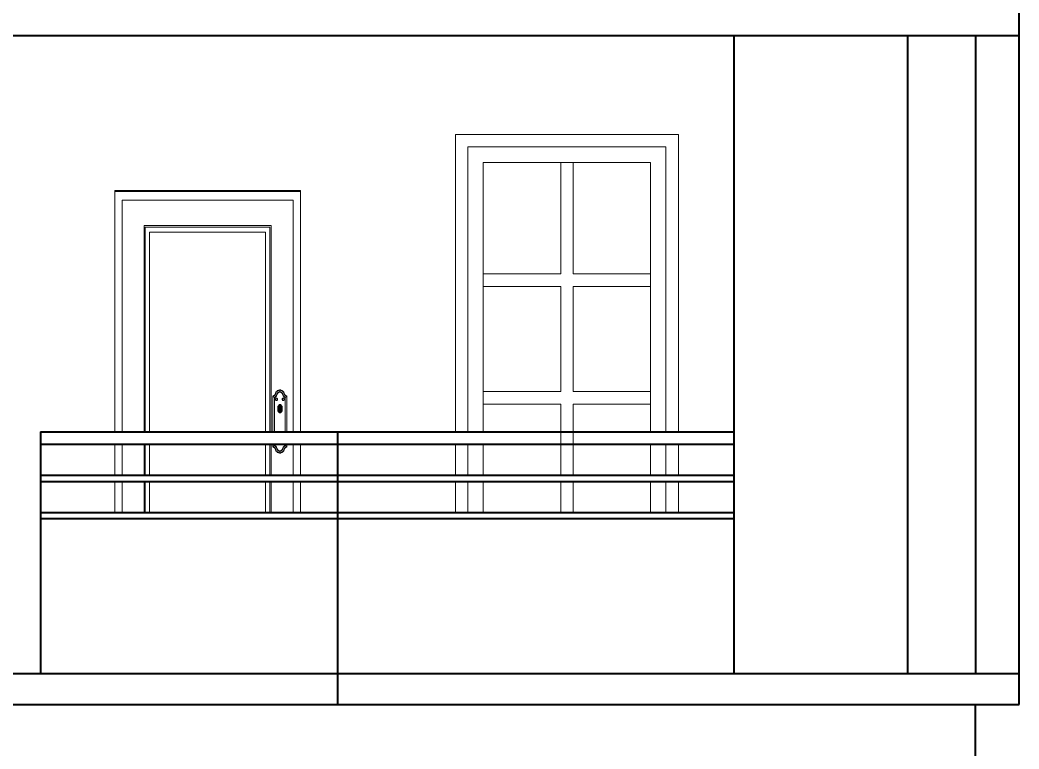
# Model space of a CAD drawing. Header units: inches. Extents: x 141029 to 166402, y -23568 to -18036.
# Drawn here: x 166135.3 to 166296.6, y -22420.2 to -22302.5 of the extents above; entities that cross this region are included whole.
import ezdxf

# ---------------------------------------------------------------- set-up
doc = ezdxf.new("R2010")
doc.units = ezdxf.units.IN
doc.header["$LTSCALE"] = 0.5
doc.header["$MEASUREMENT"] = 0
doc.layers.add('wall', color=1, linetype='Continuous', lineweight=40)
doc.layers.add('window', color=4, linetype='Continuous', lineweight=13)

msp = doc.modelspace()

# ---------------------------------------------------------------- linework, layer by layer
at = {"layer": 'wall'}
for p, q in [((166296.6, -22304.97), (166296.6, -22299.97)), ((165989.6, -22304.97), (166296.6, -22304.97)), ((166250.6, -22407.97), (166250.6, -22304.97)), ((166278.6, -22304.97), (166278.6, -22407.97)), ((166289.6, -22304.97), (166289.6, -22407.97)), ((166296.6, -22407.97), (166296.6, -22304.97)), ((166138.6, -22368.97), (166250.6, -22368.97)), ((166138.6, -22368.97), (166138.6, -22407.97)), ((166186.6, -22412.97), (166186.6, -22368.97)), ((166138.6, -22370.97), (166250.6, -22370.97)), ((166138.6, -22375.97), (166250.6, -22375.97)), ((166138.6, -22376.97), (166250.6, -22376.97)), ((166138.6, -22381.97), (166250.6, -22381.97)), ((166138.6, -22382.97), (166250.6, -22382.97)), ((165992.6, -22407.97), (166296.6, -22407.97)), ((166296.6, -22412.97), (166296.6, -22407.97)), ((165992.6, -22412.97), (166296.6, -22412.97)), ((166289.6, -22521.97), (166289.6, -22412.97))]:
    msp.add_line(p, q, dxfattribs=at)
at = {"layer": 'window'}
for p, q in [((166205.6, -22320.97), (166241.6, -22320.97)), ((166205.6, -22368.97), (166205.6, -22320.97)), ((166241.6, -22320.97), (166241.6, -22368.97)), ((166207.6, -22322.97), (166239.6, -22322.97)), ((166207.6, -22368.97), (166207.6, -22322.97)), ((166239.6, -22322.97), (166239.6, -22368.97)), ((166210.1, -22325.47), (166237.1, -22325.47)), ((166210.1, -22368.97), (166210.1, -22325.47)), ((166222.6, -22325.47), (166222.6, -22343.47)), ((166224.6, -22325.47), (166224.6, -22343.47)), ((166237.1, -22325.47), (166237.1, -22368.97)), ((166150.6, -22330.15), (166150.6, -22329.97)), ((166150.6, -22329.97), (166180.6, -22329.97)), ((166180.6, -22330.15), (166150.6, -22330.15)), ((166150.6, -22368.97), (166150.6, -22330.15)), ((166180.6, -22329.97), (166180.6, -22330.15)), ((166180.6, -22368.97), (166180.6, -22330.15)), ((166151.81, -22331.55), (166179.4, -22331.55)), ((166151.81, -22331.55), (166151.81, -22368.97)), ((166179.4, -22368.97), (166179.4, -22331.55)), ((166155.33, -22335.65), (166155.33, -22368.97)), ((166155.33, -22335.65), (166175.87, -22335.65)), ((166155.54, -22335.9), (166175.66, -22335.9)), ((166155.54, -22368.97), (166155.54, -22335.9)), ((166175.66, -22335.9), (166175.66, -22368.97)), ((166175.87, -22368.97), (166175.87, -22335.65)), ((166156.23, -22336.7), (166174.97, -22336.7)), ((166156.23, -22336.7), (166156.23, -22368.97)), ((166174.97, -22368.97), (166174.97, -22336.7)), ((166210.1, -22343.47), (166222.6, -22343.47)), ((166224.6, -22343.47), (166237.1, -22343.47)), ((166210.1, -22345.47), (166222.6, -22345.47)), ((166222.6, -22345.47), (166222.6, -22362.47)), ((166224.6, -22345.47), (166224.6, -22362.47)), ((166224.6, -22345.47), (166237.1, -22345.47)), ((166176.12, -22363.18), (166176.31, -22363.09)), ((166176.12, -22363.18), (166176.38, -22363.39)), ((166176.12, -22368.97), (166176.12, -22363.18)), ((166176.15, -22363.21), (166176.33, -22363.13)), ((166176.15, -22368.97), (166176.15, -22363.21)), ((166176.31, -22363.09), (166176.35, -22363.07)), ((166176.33, -22363.13), (166176.36, -22363.11)), ((166176.35, -22363.07), (166176.38, -22363.05)), ((166176.36, -22363.11), (166176.4, -22363.08)), ((166176.38, -22363.05), (166176.41, -22363.02)), ((166176.38, -22363.39), (166176.42, -22363.37)), ((166176.38, -22368.97), (166176.38, -22363.39)), ((166176.4, -22363.08), (166176.43, -22363.05)), ((166176.41, -22363.02), (166176.44, -22363)), ((166176.42, -22363.37), (166176.48, -22363.34)), ((166176.43, -22363.41), (166176.42, -22363.42)), ((166176.42, -22363.42), (166176.42, -22368.97)), ((166176.43, -22363.05), (166176.46, -22363.02)), ((166176.49, -22363.38), (166176.43, -22363.41)), ((166176.44, -22363), (166176.46, -22362.96)), ((166176.46, -22362.96), (166176.48, -22362.93)), ((166176.46, -22363.02), (166176.49, -22362.99)), ((166176.48, -22362.93), (166176.5, -22362.89)), ((166176.48, -22363.34), (166176.53, -22363.3)), ((166176.49, -22362.99), (166176.51, -22362.95)), ((166176.55, -22363.34), (166176.49, -22363.38)), ((166176.5, -22362.89), (166176.52, -22362.85)), ((166176.51, -22362.95), (166176.53, -22362.91)), ((166176.52, -22362.85), (166176.53, -22362.81)), ((166176.53, -22362.81), (166176.56, -22362.72)), ((166176.53, -22362.91), (166176.55, -22362.87)), ((166176.53, -22363.3), (166176.58, -22363.26)), ((166176.55, -22362.87), (166176.56, -22362.83)), ((166176.6, -22363.29), (166176.55, -22363.34)), ((166176.56, -22362.72), (166176.59, -22362.64)), ((166176.56, -22362.83), (166176.59, -22362.74)), ((166176.59, -22363.56), (166176.57, -22363.58)), ((166176.58, -22363.26), (166176.62, -22363.21)), ((166176.59, -22362.64), (166176.64, -22362.56)), ((166176.59, -22362.74), (166176.62, -22362.66)), ((166176.59, -22363.56), (166176.62, -22363.53)), ((166176.61, -22363.58), (166176.59, -22363.6)), ((166176.65, -22363.24), (166176.6, -22363.29)), ((166176.63, -22363.56), (166176.61, -22363.58)), ((166176.62, -22362.66), (166176.67, -22362.58)), ((166176.62, -22363.21), (166176.66, -22363.16)), ((166176.64, -22363.52), (166176.62, -22363.53)), ((166176.65, -22363.54), (166176.63, -22363.56)), ((166176.64, -22362.56), (166176.69, -22362.49)), ((166176.68, -22363.51), (166176.64, -22363.52)), ((166176.69, -22363.18), (166176.65, -22363.24)), ((166176.68, -22363.53), (166176.65, -22363.54)), ((166176.66, -22363.16), (166176.7, -22363.1)), ((166176.67, -22362.58), (166176.71, -22362.51)), ((166176.71, -22363.5), (166176.68, -22363.51)), ((166176.71, -22363.53), (166176.68, -22363.53)), ((166176.69, -22362.49), (166176.75, -22362.42)), ((166176.73, -22363.12), (166176.69, -22363.18)), ((166176.7, -22363.1), (166176.73, -22363.04)), ((166176.71, -22362.51), (166176.77, -22362.45)), ((166176.74, -22363.51), (166176.71, -22363.5)), ((166176.74, -22363.53), (166176.71, -22363.53)), ((166176.73, -22363.04), (166176.76, -22362.97)), ((166176.76, -22363.06), (166176.73, -22363.12)), ((166176.77, -22363.52), (166176.74, -22363.51)), ((166176.77, -22363.54), (166176.74, -22363.53)), ((166176.75, -22362.42), (166176.81, -22362.36)), ((166176.76, -22362.97), (166176.77, -22362.92)), ((166176.79, -22362.99), (166176.76, -22363.06)), ((166176.77, -22362.45), (166176.83, -22362.39)), ((166176.77, -22362.92), (166176.8, -22362.85)), ((166176.8, -22363.53), (166176.77, -22363.52)), ((166176.79, -22363.56), (166176.77, -22363.54)), ((166176.81, -22362.93), (166176.79, -22362.99)), ((166176.81, -22363.58), (166176.79, -22363.56)), ((166176.8, -22362.85), (166176.82, -22362.79)), ((166176.83, -22363.56), (166176.8, -22363.53)), ((166176.81, -22362.36), (166176.88, -22362.31)), ((166176.83, -22362.86), (166176.81, -22362.93)), ((166176.83, -22363.6), (166176.81, -22363.58)), ((166176.82, -22362.79), (166176.85, -22362.74)), ((166176.83, -22362.39), (166176.89, -22362.35)), ((166176.85, -22362.81), (166176.83, -22362.86)), ((166176.85, -22363.58), (166176.83, -22363.56)), ((166176.85, -22362.74), (166176.88, -22362.69)), ((166176.88, -22362.76), (166176.85, -22362.81)), ((166176.88, -22362.31), (166176.95, -22362.27)), ((166176.88, -22362.69), (166176.92, -22362.65)), ((166176.91, -22362.72), (166176.88, -22362.76)), ((166176.89, -22362.35), (166176.96, -22362.31)), ((166176.94, -22362.68), (166176.91, -22362.72)), ((166176.92, -22362.65), (166176.96, -22362.61)), ((166176.98, -22362.64), (166176.94, -22362.68)), ((166176.95, -22362.27), (166177.02, -22362.24)), ((166176.96, -22362.31), (166177.03, -22362.27)), ((166176.96, -22362.61), (166177.01, -22362.58)), ((166177.02, -22362.61), (166176.98, -22362.64)), ((166177.01, -22362.58), (166177.05, -22362.55)), ((166177.02, -22362.24), (166177.1, -22362.21)), ((166177.07, -22362.59), (166177.02, -22362.61)), ((166177.03, -22362.27), (166177.11, -22362.25)), ((166177.05, -22362.55), (166177.1, -22362.53)), ((166177.11, -22362.57), (166177.07, -22362.59)), ((166177.1, -22362.21), (166177.18, -22362.2)), ((166177.1, -22362.53), (166177.15, -22362.51)), ((166177.11, -22362.25), (166177.18, -22362.24)), ((166177.16, -22362.55), (166177.11, -22362.57)), ((166177.15, -22362.51), (166177.21, -22362.5)), ((166177.21, -22362.54), (166177.16, -22362.55)), ((166177.18, -22362.2), (166177.26, -22362.19)), ((166177.18, -22362.24), (166177.26, -22362.23)), ((166177.21, -22362.5), (166177.26, -22362.5)), ((166177.26, -22362.54), (166177.21, -22362.54)), ((166177.26, -22362.19), (166177.34, -22362.2)), ((166177.26, -22362.23), (166177.34, -22362.24)), ((166177.26, -22362.23), (166177.26, -22362.5)), ((166177.26, -22362.5), (166177.32, -22362.5)), ((166177.31, -22362.54), (166177.26, -22362.54)), ((166177.36, -22362.55), (166177.31, -22362.54)), ((166177.32, -22362.5), (166177.37, -22362.51)), ((166177.34, -22362.2), (166177.42, -22362.21)), ((166177.34, -22362.24), (166177.42, -22362.25)), ((166177.41, -22362.57), (166177.36, -22362.55)), ((166177.37, -22362.51), (166177.42, -22362.53)), ((166177.46, -22362.59), (166177.41, -22362.57)), ((166177.42, -22362.21), (166177.5, -22362.24)), ((166177.42, -22362.25), (166177.49, -22362.27)), ((166177.42, -22362.53), (166177.47, -22362.55)), ((166177.5, -22362.61), (166177.46, -22362.59)), ((166177.47, -22362.55), (166177.52, -22362.58)), ((166177.49, -22362.27), (166177.56, -22362.31)), ((166177.5, -22362.24), (166177.58, -22362.27)), ((166177.54, -22362.64), (166177.5, -22362.61)), ((166177.52, -22362.58), (166177.56, -22362.61)), ((166177.58, -22362.68), (166177.54, -22362.64)), ((166177.56, -22362.31), (166177.63, -22362.35)), ((166177.56, -22362.61), (166177.6, -22362.65)), ((166177.58, -22362.27), (166177.65, -22362.31)), ((166177.61, -22362.72), (166177.58, -22362.68)), ((166177.6, -22362.65), (166177.64, -22362.69)), ((166177.64, -22362.76), (166177.61, -22362.72)), ((166177.63, -22362.35), (166177.7, -22362.39)), ((166177.64, -22362.69), (166177.67, -22362.74)), ((166177.67, -22362.81), (166177.64, -22362.76)), ((166177.65, -22362.31), (166177.72, -22362.36)), ((166177.67, -22362.74), (166177.7, -22362.79)), ((166177.69, -22362.86), (166177.67, -22362.81)), ((166177.7, -22363.56), (166177.68, -22363.58)), ((166177.72, -22362.93), (166177.69, -22362.86)), ((166177.71, -22363.58), (166177.69, -22363.6)), ((166177.7, -22362.39), (166177.76, -22362.45)), ((166177.7, -22362.79), (166177.73, -22362.85)), ((166177.72, -22363.53), (166177.7, -22363.56)), ((166177.73, -22363.56), (166177.71, -22363.58)), ((166177.72, -22362.36), (166177.78, -22362.42)), ((166177.73, -22362.99), (166177.72, -22362.93)), ((166177.75, -22363.52), (166177.72, -22363.53)), ((166177.73, -22362.85), (166177.75, -22362.92)), ((166177.76, -22363.06), (166177.73, -22362.99)), ((166177.76, -22363.54), (166177.73, -22363.56)), ((166177.75, -22362.92), (166177.77, -22362.97)), ((166177.78, -22363.51), (166177.75, -22363.52)), ((166177.76, -22362.45), (166177.81, -22362.51)), ((166177.79, -22363.12), (166177.76, -22363.06)), ((166177.79, -22363.53), (166177.76, -22363.54)), ((166177.77, -22362.97), (166177.79, -22363.04)), ((166177.78, -22362.42), (166177.84, -22362.49)), ((166177.81, -22363.5), (166177.78, -22363.51)), ((166177.79, -22363.04), (166177.82, -22363.1)), ((166177.83, -22363.18), (166177.79, -22363.12)), ((166177.81, -22363.53), (166177.79, -22363.53)), ((166177.81, -22362.51), (166177.86, -22362.58)), ((166177.85, -22363.51), (166177.81, -22363.5)), ((166177.84, -22363.53), (166177.81, -22363.53)), ((166177.82, -22363.1), (166177.86, -22363.16)), ((166177.88, -22363.24), (166177.83, -22363.18)), ((166177.84, -22362.49), (166177.89, -22362.56)), ((166177.87, -22363.54), (166177.84, -22363.53)), ((166177.88, -22363.52), (166177.85, -22363.51)), ((166177.86, -22362.58), (166177.9, -22362.66)), ((166177.86, -22363.16), (166177.9, -22363.21)), ((166177.9, -22363.56), (166177.87, -22363.54)), ((166177.92, -22363.29), (166177.88, -22363.24)), ((166177.91, -22363.53), (166177.88, -22363.52)), ((166177.89, -22362.56), (166177.93, -22362.64)), ((166177.9, -22362.66), (166177.93, -22362.74)), ((166177.9, -22363.21), (166177.95, -22363.26)), ((166177.92, -22363.58), (166177.9, -22363.56)), ((166177.93, -22363.56), (166177.91, -22363.53)), ((166177.98, -22363.34), (166177.92, -22363.29)), ((166177.94, -22363.6), (166177.92, -22363.58)), ((166177.93, -22362.64), (166177.97, -22362.72)), ((166177.93, -22362.74), (166177.96, -22362.83)), ((166177.95, -22363.58), (166177.93, -22363.56)), ((166177.95, -22363.26), (166178, -22363.3)), ((166177.96, -22362.83), (166177.98, -22362.87)), ((166177.97, -22362.72), (166177.99, -22362.81)), ((166177.98, -22362.87), (166177.99, -22362.91)), ((166178.03, -22363.38), (166177.98, -22363.34)), ((166177.99, -22362.81), (166178.01, -22362.85)), ((166177.99, -22362.91), (166178.01, -22362.95)), ((166178, -22363.3), (166178.05, -22363.34)), ((166178.01, -22362.85), (166178.02, -22362.89)), ((166178.01, -22362.95), (166178.04, -22362.99)), ((166178.02, -22362.89), (166178.04, -22362.93)), ((166178.09, -22363.41), (166178.03, -22363.38)), ((166178.04, -22362.93), (166178.06, -22362.96)), ((166178.04, -22362.99), (166178.06, -22363.02)), ((166178.05, -22363.34), (166178.1, -22363.37)), ((166178.06, -22362.96), (166178.09, -22363)), ((166178.06, -22363.02), (166178.09, -22363.05)), ((166178.09, -22363), (166178.12, -22363.02)), ((166178.09, -22363.05), (166178.13, -22363.08)), ((166178.11, -22363.42), (166178.09, -22363.41)), ((166178.1, -22363.37), (166178.14, -22363.39)), ((166178.11, -22368.97), (166178.11, -22363.42)), ((166178.12, -22363.02), (166178.14, -22363.05)), ((166178.13, -22363.08), (166178.16, -22363.11)), ((166178.14, -22363.05), (166178.18, -22363.07)), ((166178.4, -22363.18), (166178.14, -22363.39)), ((166178.14, -22363.39), (166178.14, -22368.97)), ((166178.16, -22363.11), (166178.2, -22363.13)), ((166178.18, -22363.07), (166178.21, -22363.09)), ((166178.2, -22363.13), (166178.37, -22363.21)), ((166178.21, -22363.09), (166178.4, -22363.18)), ((166178.37, -22363.21), (166178.37, -22368.97)), ((166178.4, -22363.18), (166178.4, -22368.97)), ((166210.1, -22362.47), (166222.6, -22362.47)), ((166224.6, -22362.47), (166237.1, -22362.47)), ((166176.55, -22363.62), (166176.54, -22363.65)), ((166176.54, -22363.65), (166176.54, -22363.69)), ((166176.54, -22363.69), (166176.54, -22363.73)), ((166176.54, -22363.73), (166176.55, -22363.77)), ((166176.57, -22363.58), (166176.55, -22363.62)), ((166176.55, -22363.77), (166176.56, -22363.8)), ((166176.57, -22363.63), (166176.56, -22363.66)), ((166176.56, -22363.66), (166176.56, -22363.69)), ((166176.56, -22363.69), (166176.56, -22363.73)), ((166176.56, -22363.73), (166176.57, -22363.76)), ((166176.56, -22363.8), (166176.58, -22363.83)), ((166176.59, -22363.6), (166176.57, -22363.63)), ((166176.57, -22363.76), (166176.58, -22363.79)), ((166176.58, -22363.79), (166176.6, -22363.81)), ((166176.6, -22363.86), (166176.58, -22363.83)), ((166176.6, -22363.81), (166176.62, -22363.84)), ((166176.6, -22363.86), (166176.63, -22363.88)), ((166176.62, -22363.84), (166176.64, -22363.85)), ((166176.63, -22363.88), (166176.66, -22363.89)), ((166176.64, -22363.85), (166176.67, -22363.87)), ((166176.66, -22363.89), (166176.69, -22363.9)), ((166176.67, -22363.87), (166176.69, -22363.87)), ((166176.69, -22363.87), (166176.72, -22363.87)), ((166176.69, -22363.9), (166176.73, -22363.9)), ((166176.72, -22363.87), (166176.75, -22363.87)), ((166176.73, -22363.9), (166176.76, -22363.89)), ((166176.75, -22363.87), (166176.78, -22363.85)), ((166176.76, -22363.89), (166176.79, -22363.88)), ((166176.78, -22363.85), (166176.8, -22363.84)), ((166176.79, -22363.88), (166176.82, -22363.86)), ((166176.8, -22363.84), (166176.82, -22363.81)), ((166176.82, -22363.81), (166176.84, -22363.79)), ((166176.82, -22363.86), (166176.84, -22363.83)), ((166176.84, -22363.63), (166176.83, -22363.6)), ((166176.85, -22363.66), (166176.84, -22363.63)), ((166176.84, -22363.79), (166176.85, -22363.76)), ((166176.84, -22363.83), (166176.86, -22363.8)), ((166176.86, -22363.62), (166176.85, -22363.58)), ((166176.86, -22363.69), (166176.85, -22363.66)), ((166176.85, -22363.76), (166176.86, -22363.73)), ((166176.88, -22363.65), (166176.86, -22363.62)), ((166176.86, -22363.73), (166176.86, -22363.69)), ((166176.86, -22363.8), (166176.87, -22363.77)), ((166176.87, -22363.77), (166176.88, -22363.73)), ((166176.88, -22363.69), (166176.88, -22363.65)), ((166176.88, -22363.73), (166176.88, -22363.69)), ((166176.91, -22365.22), (166176.92, -22365.05)), ((166176.92, -22365.05), (166176.96, -22364.88)), ((166176.96, -22364.88), (166177.02, -22364.74)), ((166176.97, -22365.22), (166176.98, -22365.07)), ((166176.98, -22365.07), (166177.01, -22364.93)), ((166176.98, -22365.22), (166176.99, -22365.08)), ((166176.99, -22365.08), (166177.02, -22364.95)), ((166177.01, -22364.93), (166177.06, -22364.82)), ((166177.02, -22364.74), (166177.1, -22364.63)), ((166177.02, -22364.95), (166177.07, -22364.84)), ((166177.06, -22364.82), (166177.13, -22364.72)), ((166177.06, -22365.22), (166177.07, -22365.12)), ((166177.07, -22364.84), (166177.13, -22364.75)), ((166177.07, -22365.12), (166177.09, -22365.02)), ((166177.08, -22365.22), (166177.09, -22365.16)), ((166177.09, -22365.02), (166177.1, -22365.01)), ((166177.09, -22365.13), (166177.11, -22365.04)), ((166177.09, -22365.22), (166177.09, -22365.13)), ((166177.09, -22365.16), (166177.09, -22365.14)), ((166177.1, -22364.63), (166177.19, -22364.56)), ((166177.1, -22365.01), (166177.13, -22364.94)), ((166177.15, -22364.96), (166177.1, -22365.01)), ((166177.1, -22365.01), (166177.1, -22365.01)), ((166177.11, -22365.04), (166177.15, -22364.97)), ((166177.13, -22364.72), (166177.2, -22364.67)), ((166177.13, -22364.75), (166177.21, -22364.7)), ((166177.13, -22364.94), (166177.17, -22364.88)), ((166177.15, -22364.96), (166177.19, -22364.91)), ((166177.15, -22364.97), (166177.15, -22364.96)), ((166177.17, -22364.88), (166177.23, -22364.84)), ((166177.17, -22365.22), (166177.18, -22365.17)), ((166177.18, -22365.17), (166177.19, -22365.12)), ((166177.19, -22364.56), (166177.28, -22364.54)), ((166177.19, -22364.91), (166177.23, -22364.88)), ((166177.19, -22365.12), (166177.2, -22365.08)), ((166177.19, -22365.18), (166177.2, -22365.13)), ((166177.19, -22365.22), (166177.19, -22365.18)), ((166177.2, -22364.67), (166177.28, -22364.65)), ((166177.2, -22365.08), (166177.23, -22365.05)), ((166177.2, -22365.13), (166177.22, -22365.1)), ((166177.21, -22364.7), (166177.28, -22364.68)), ((166177.22, -22365.1), (166177.24, -22365.07)), ((166177.23, -22364.84), (166177.28, -22364.82)), ((166177.23, -22364.88), (166177.28, -22364.87)), ((166177.23, -22365.05), (166177.25, -22365.03)), ((166177.24, -22365.07), (166177.26, -22365.05)), ((166177.25, -22365.03), (166177.28, -22365.02)), ((166177.26, -22365.05), (166177.28, -22365.05)), ((166177.28, -22364.54), (166177.38, -22364.56)), ((166177.28, -22364.65), (166177.37, -22364.67)), ((166177.28, -22364.68), (166177.36, -22364.7)), ((166177.28, -22364.82), (166177.34, -22364.84)), ((166177.28, -22364.87), (166177.33, -22364.88)), ((166177.28, -22365.02), (166177.31, -22365.03)), ((166177.28, -22365.05), (166177.31, -22365.05)), ((166177.31, -22365.03), (166177.34, -22365.05)), ((166177.31, -22365.05), (166177.33, -22365.07)), ((166177.33, -22364.88), (166177.38, -22364.91)), ((166177.33, -22365.07), (166177.35, -22365.1)), ((166177.34, -22364.84), (166177.39, -22364.88)), ((166177.34, -22365.05), (166177.36, -22365.08)), ((166177.35, -22365.1), (166177.37, -22365.13)), ((166177.36, -22364.7), (166177.43, -22364.75)), ((166177.36, -22365.08), (166177.38, -22365.12)), ((166177.37, -22364.67), (166177.44, -22364.72)), ((166177.37, -22365.13), (166177.38, -22365.18)), ((166177.38, -22364.56), (166177.47, -22364.63)), ((166177.38, -22364.91), (166177.41, -22364.96)), ((166177.38, -22365.12), (166177.39, -22365.17)), ((166177.38, -22365.18), (166177.38, -22365.22)), ((166177.39, -22364.88), (166177.44, -22364.94)), ((166177.39, -22365.17), (166177.4, -22365.22)), ((166177.47, -22365.01), (166177.41, -22364.96)), ((166177.41, -22364.96), (166177.42, -22364.97)), ((166177.42, -22364.97), (166177.45, -22365.04)), ((166177.43, -22364.75), (166177.5, -22364.84)), ((166177.44, -22364.72), (166177.51, -22364.82)), ((166177.44, -22364.94), (166177.47, -22365.01)), ((166177.45, -22365.04), (166177.47, -22365.13)), ((166177.47, -22364.63), (166177.55, -22364.74)), ((166177.47, -22365.01), (166177.47, -22365.01)), ((166177.47, -22365.01), (166177.47, -22365.02)), ((166177.47, -22365.02), (166177.5, -22365.12)), ((166177.47, -22365.13), (166177.48, -22365.22)), ((166177.47, -22365.14), (166177.48, -22365.16)), ((166177.48, -22365.16), (166177.49, -22365.22)), ((166177.5, -22364.84), (166177.54, -22364.95)), ((166177.5, -22365.12), (166177.5, -22365.22)), ((166177.51, -22364.82), (166177.56, -22364.93)), ((166177.54, -22364.95), (166177.57, -22365.08)), ((166177.55, -22364.74), (166177.61, -22364.88)), ((166177.56, -22364.93), (166177.59, -22365.07)), ((166177.57, -22365.08), (166177.58, -22365.22)), ((166177.59, -22365.07), (166177.6, -22365.22)), ((166177.61, -22364.88), (166177.65, -22365.05)), ((166177.65, -22363.65), (166177.64, -22363.69)), ((166177.64, -22363.69), (166177.65, -22363.73)), ((166177.66, -22363.62), (166177.65, -22363.65)), ((166177.65, -22363.73), (166177.65, -22363.77)), ((166177.65, -22363.77), (166177.67, -22363.8)), ((166177.65, -22365.05), (166177.66, -22365.22)), ((166177.68, -22363.58), (166177.66, -22363.62)), ((166177.68, -22363.63), (166177.67, -22363.66)), ((166177.67, -22363.66), (166177.67, -22363.69)), ((166177.67, -22363.69), (166177.67, -22363.73)), ((166177.67, -22363.73), (166177.67, -22363.76)), ((166177.67, -22363.76), (166177.69, -22363.79)), ((166177.67, -22363.8), (166177.69, -22363.83)), ((166177.69, -22363.6), (166177.68, -22363.63)), ((166177.69, -22363.79), (166177.7, -22363.81)), ((166177.69, -22363.83), (166177.71, -22363.86)), ((166177.7, -22363.81), (166177.72, -22363.84)), ((166177.71, -22363.86), (166177.74, -22363.88)), ((166177.72, -22363.84), (166177.75, -22363.85)), ((166177.74, -22363.88), (166177.77, -22363.89)), ((166177.75, -22363.85), (166177.77, -22363.87)), ((166177.77, -22363.87), (166177.8, -22363.87)), ((166177.77, -22363.89), (166177.8, -22363.9)), ((166177.8, -22363.87), (166177.83, -22363.87)), ((166177.8, -22363.9), (166177.83, -22363.9)), ((166177.83, -22363.87), (166177.86, -22363.87)), ((166177.83, -22363.9), (166177.86, -22363.89)), ((166177.86, -22363.87), (166177.88, -22363.85)), ((166177.86, -22363.89), (166177.89, -22363.88)), ((166177.88, -22363.85), (166177.91, -22363.84)), ((166177.89, -22363.88), (166177.92, -22363.86)), ((166177.91, -22363.84), (166177.93, -22363.81)), ((166177.92, -22363.86), (166177.94, -22363.83)), ((166177.93, -22363.81), (166177.94, -22363.79)), ((166177.95, -22363.63), (166177.94, -22363.6)), ((166177.94, -22363.79), (166177.96, -22363.76)), ((166177.94, -22363.83), (166177.96, -22363.8)), ((166177.97, -22363.62), (166177.95, -22363.58)), ((166177.96, -22363.66), (166177.95, -22363.63)), ((166177.96, -22363.69), (166177.96, -22363.66)), ((166177.96, -22363.73), (166177.96, -22363.69)), ((166177.96, -22363.76), (166177.96, -22363.73)), ((166177.96, -22363.8), (166177.98, -22363.77)), ((166177.98, -22363.65), (166177.97, -22363.62)), ((166177.99, -22363.69), (166177.98, -22363.65)), ((166177.98, -22363.73), (166177.99, -22363.69)), ((166177.98, -22363.77), (166177.98, -22363.73)), ((166210.1, -22364.47), (166222.6, -22364.47)), ((166222.6, -22364.47), (166222.6, -22375.97)), ((166224.6, -22364.47), (166224.6, -22375.97)), ((166224.6, -22364.47), (166237.1, -22364.47)), ((166176.92, -22365.4), (166176.91, -22365.22)), ((166176.96, -22365.56), (166176.92, -22365.4)), ((166177.02, -22365.71), (166176.96, -22365.56)), ((166176.98, -22365.37), (166176.97, -22365.22)), ((166176.99, -22365.36), (166176.98, -22365.22)), ((166177.01, -22365.51), (166176.98, -22365.37)), ((166177.02, -22365.49), (166176.99, -22365.36)), ((166177.06, -22365.63), (166177.01, -22365.51)), ((166177.07, -22365.61), (166177.02, -22365.49)), ((166177.1, -22365.81), (166177.02, -22365.71)), ((166177.07, -22365.33), (166177.06, -22365.22)), ((166177.13, -22365.72), (166177.06, -22365.63)), ((166177.09, -22365.42), (166177.07, -22365.33)), ((166177.13, -22365.69), (166177.07, -22365.61)), ((166177.09, -22365.31), (166177.09, -22365.22)), ((166177.11, -22365.4), (166177.09, -22365.31)), ((166177.1, -22365.43), (166177.09, -22365.42)), ((166177.1, -22365.43), (166177.1, -22365.44)), ((166177.1, -22365.44), (166177.15, -22365.48)), ((166177.13, -22365.51), (166177.1, -22365.44)), ((166177.19, -22365.88), (166177.1, -22365.81)), ((166177.15, -22365.47), (166177.11, -22365.4)), ((166177.17, -22365.57), (166177.13, -22365.51)), ((166177.21, -22365.75), (166177.13, -22365.69)), ((166177.2, -22365.78), (166177.13, -22365.72)), ((166177.15, -22365.48), (166177.15, -22365.47)), ((166177.19, -22365.53), (166177.15, -22365.48)), ((166177.18, -22365.27), (166177.17, -22365.22)), ((166177.23, -22365.61), (166177.17, -22365.57)), ((166177.19, -22365.32), (166177.18, -22365.27)), ((166177.19, -22365.27), (166177.19, -22365.22)), ((166177.2, -22365.31), (166177.19, -22365.27)), ((166177.2, -22365.37), (166177.19, -22365.32)), ((166177.23, -22365.57), (166177.19, -22365.53)), ((166177.28, -22365.91), (166177.19, -22365.88)), ((166177.22, -22365.35), (166177.2, -22365.31)), ((166177.23, -22365.4), (166177.2, -22365.37)), ((166177.28, -22365.8), (166177.2, -22365.78)), ((166177.28, -22365.77), (166177.21, -22365.75)), ((166177.24, -22365.37), (166177.22, -22365.35)), ((166177.25, -22365.42), (166177.23, -22365.4)), ((166177.28, -22365.58), (166177.23, -22365.57)), ((166177.28, -22365.62), (166177.23, -22365.61)), ((166177.26, -22365.39), (166177.24, -22365.37)), ((166177.28, -22365.43), (166177.25, -22365.42)), ((166177.28, -22365.4), (166177.26, -22365.39)), ((166177.31, -22365.39), (166177.28, -22365.4)), ((166177.31, -22365.42), (166177.28, -22365.43)), ((166177.33, -22365.57), (166177.28, -22365.58)), ((166177.34, -22365.61), (166177.28, -22365.62)), ((166177.36, -22365.75), (166177.28, -22365.77)), ((166177.37, -22365.78), (166177.28, -22365.8)), ((166177.38, -22365.88), (166177.28, -22365.91)), ((166177.33, -22365.37), (166177.31, -22365.39)), ((166177.34, -22365.4), (166177.31, -22365.42)), ((166177.35, -22365.35), (166177.33, -22365.37)), ((166177.38, -22365.53), (166177.33, -22365.57)), ((166177.36, -22365.37), (166177.34, -22365.4)), ((166177.39, -22365.57), (166177.34, -22365.61)), ((166177.37, -22365.31), (166177.35, -22365.35)), ((166177.38, -22365.32), (166177.36, -22365.37)), ((166177.43, -22365.69), (166177.36, -22365.75)), ((166177.38, -22365.27), (166177.37, -22365.31)), ((166177.44, -22365.72), (166177.37, -22365.78)), ((166177.38, -22365.22), (166177.38, -22365.27)), ((166177.39, -22365.27), (166177.38, -22365.32)), ((166177.41, -22365.48), (166177.38, -22365.53)), ((166177.47, -22365.81), (166177.38, -22365.88)), ((166177.4, -22365.22), (166177.39, -22365.27)), ((166177.44, -22365.51), (166177.39, -22365.57)), ((166177.41, -22365.48), (166177.47, -22365.44)), ((166177.42, -22365.47), (166177.41, -22365.48)), ((166177.45, -22365.4), (166177.42, -22365.47)), ((166177.5, -22365.61), (166177.43, -22365.69)), ((166177.47, -22365.44), (166177.44, -22365.51)), ((166177.51, -22365.63), (166177.44, -22365.72)), ((166177.47, -22365.31), (166177.45, -22365.4)), ((166177.48, -22365.22), (166177.47, -22365.31)), ((166177.48, -22365.28), (166177.47, -22365.3)), ((166177.5, -22365.33), (166177.47, -22365.42)), ((166177.47, -22365.42), (166177.47, -22365.43)), ((166177.47, -22365.44), (166177.47, -22365.43)), ((166177.55, -22365.71), (166177.47, -22365.81)), ((166177.49, -22365.22), (166177.48, -22365.28)), ((166177.5, -22365.22), (166177.5, -22365.33)), ((166177.54, -22365.49), (166177.5, -22365.61)), ((166177.56, -22365.51), (166177.51, -22365.63)), ((166177.57, -22365.36), (166177.54, -22365.49)), ((166177.61, -22365.56), (166177.55, -22365.71)), ((166177.59, -22365.37), (166177.56, -22365.51)), ((166177.58, -22365.22), (166177.57, -22365.36)), ((166177.6, -22365.22), (166177.59, -22365.37)), ((166177.65, -22365.4), (166177.61, -22365.56)), ((166177.66, -22365.22), (166177.65, -22365.4)), ((166150.6, -22375.97), (166150.6, -22370.97)), ((166151.81, -22370.97), (166151.81, -22375.97)), ((166155.33, -22370.97), (166155.33, -22375.97)), ((166155.54, -22375.97), (166155.54, -22370.97)), ((166156.23, -22370.97), (166156.23, -22375.97)), ((166174.97, -22375.97), (166174.97, -22370.97)), ((166175.66, -22370.97), (166175.66, -22375.97)), ((166175.87, -22371.97), (166175.87, -22370.97)), ((166175.87, -22375.97), (166175.87, -22370.97)), ((166176.12, -22371.4), (166176.12, -22370.97)), ((166176.12, -22371.4), (166176.38, -22371.19)), ((166176.12, -22371.4), (166176.31, -22371.49)), ((166176.15, -22371.38), (166176.15, -22370.97)), ((166176.15, -22371.38), (166176.33, -22371.45)), ((166176.31, -22371.49), (166176.35, -22371.51)), ((166176.33, -22371.45), (166176.36, -22371.48)), ((166176.35, -22371.51), (166176.38, -22371.53)), ((166176.36, -22371.48), (166176.4, -22371.5)), ((166176.38, -22371.19), (166176.38, -22370.97)), ((166176.38, -22371.19), (166176.42, -22371.21)), ((166176.38, -22371.53), (166176.41, -22371.56)), ((166176.4, -22371.5), (166176.43, -22371.53)), ((166176.41, -22371.56), (166176.44, -22371.59)), ((166176.42, -22370.97), (166176.42, -22371.16)), ((166176.43, -22371.17), (166176.42, -22371.16)), ((166176.42, -22371.21), (166176.48, -22371.24)), ((166176.49, -22371.21), (166176.43, -22371.17)), ((166176.43, -22371.53), (166176.46, -22371.56)), ((166176.44, -22371.59), (166176.46, -22371.62)), ((166176.46, -22371.56), (166176.49, -22371.59)), ((166176.46, -22371.62), (166176.48, -22371.65)), ((166176.48, -22371.24), (166176.53, -22371.28)), ((166176.55, -22371.25), (166176.49, -22371.21)), ((166176.49, -22371.59), (166176.51, -22371.63)), ((166176.51, -22371.63), (166176.53, -22371.67)), ((166176.53, -22371.28), (166176.58, -22371.32)), ((166176.6, -22371.29), (166176.55, -22371.25)), ((166176.58, -22371.32), (166176.62, -22371.37)), ((166176.6, -22370.97), (166176.63, -22370.99)), ((166176.6, -22370.97), (166176.6, -22370.97)), ((166176.65, -22371.34), (166176.6, -22371.29)), ((166176.62, -22371.37), (166176.66, -22371.43)), ((166176.63, -22370.99), (166176.66, -22371)), ((166176.64, -22370.97), (166176.67, -22370.98)), ((166176.69, -22371.4), (166176.65, -22371.34)), ((166176.66, -22371), (166176.69, -22371.01)), ((166176.66, -22371.43), (166176.7, -22371.48)), ((166176.67, -22370.98), (166176.69, -22370.98)), ((166176.69, -22370.98), (166176.72, -22370.98)), ((166176.69, -22371.01), (166176.73, -22371.01)), ((166176.73, -22371.46), (166176.69, -22371.4)), ((166176.7, -22371.48), (166176.73, -22371.55)), ((166176.72, -22370.98), (166176.75, -22370.98)), ((166176.73, -22371.01), (166176.76, -22371)), ((166176.76, -22371.53), (166176.73, -22371.46)), ((166176.73, -22371.55), (166176.76, -22371.61)), ((166176.75, -22370.98), (166176.78, -22370.97)), ((166176.76, -22371), (166176.79, -22370.99)), ((166176.79, -22371.59), (166176.76, -22371.53)), ((166176.76, -22371.61), (166176.77, -22371.66)), ((166176.79, -22370.99), (166176.82, -22370.97)), ((166176.81, -22371.65), (166176.79, -22371.59)), ((166176.82, -22370.97), (166176.82, -22370.97)), ((166177.71, -22370.97), (166177.74, -22370.99)), ((166177.71, -22370.97), (166177.71, -22370.97)), ((166177.73, -22371.59), (166177.72, -22371.65)), ((166177.76, -22371.53), (166177.73, -22371.59)), ((166177.74, -22370.99), (166177.77, -22371)), ((166177.75, -22370.97), (166177.77, -22370.98)), ((166177.75, -22371.66), (166177.77, -22371.61)), ((166177.79, -22371.46), (166177.76, -22371.53)), ((166177.77, -22370.98), (166177.8, -22370.98)), ((166177.77, -22371), (166177.8, -22371.01)), ((166177.77, -22371.61), (166177.79, -22371.55)), ((166177.83, -22371.4), (166177.79, -22371.46)), ((166177.79, -22371.55), (166177.82, -22371.48)), ((166177.8, -22370.98), (166177.83, -22370.98)), ((166177.8, -22371.01), (166177.83, -22371.01)), ((166177.82, -22371.48), (166177.86, -22371.43)), ((166177.83, -22370.98), (166177.86, -22370.98)), ((166177.83, -22371.01), (166177.86, -22371)), ((166177.88, -22371.34), (166177.83, -22371.4)), ((166177.86, -22370.98), (166177.88, -22370.97)), ((166177.86, -22371), (166177.89, -22370.99)), ((166177.86, -22371.43), (166177.9, -22371.37)), ((166177.92, -22371.29), (166177.88, -22371.34)), ((166177.89, -22370.99), (166177.92, -22370.97)), ((166177.9, -22371.37), (166177.95, -22371.32)), ((166177.92, -22370.97), (166177.92, -22370.97)), ((166177.98, -22371.25), (166177.92, -22371.29)), ((166177.95, -22371.32), (166178, -22371.28)), ((166178.03, -22371.21), (166177.98, -22371.25)), ((166177.99, -22371.67), (166178.01, -22371.63)), ((166178, -22371.28), (166178.05, -22371.24)), ((166178.01, -22371.63), (166178.04, -22371.59)), ((166178.09, -22371.17), (166178.03, -22371.21)), ((166178.04, -22371.59), (166178.06, -22371.56)), ((166178.04, -22371.65), (166178.06, -22371.62)), ((166178.05, -22371.24), (166178.1, -22371.21)), ((166178.06, -22371.56), (166178.09, -22371.53)), ((166178.06, -22371.62), (166178.09, -22371.59)), ((166178.11, -22371.16), (166178.09, -22371.17)), ((166178.09, -22371.53), (166178.13, -22371.5)), ((166178.09, -22371.59), (166178.12, -22371.56)), ((166178.1, -22371.21), (166178.14, -22371.19)), ((166178.11, -22371.16), (166178.11, -22370.97)), ((166178.12, -22371.56), (166178.14, -22371.53)), ((166178.13, -22371.5), (166178.16, -22371.48)), ((166178.14, -22370.97), (166178.14, -22371.19)), ((166178.4, -22371.4), (166178.14, -22371.19)), ((166178.14, -22371.53), (166178.18, -22371.51)), ((166178.16, -22371.48), (166178.2, -22371.45)), ((166178.18, -22371.51), (166178.21, -22371.49)), ((166178.2, -22371.45), (166178.37, -22371.38)), ((166178.21, -22371.49), (166178.4, -22371.4)), ((166178.37, -22370.97), (166178.37, -22371.38)), ((166178.4, -22370.97), (166178.4, -22371.4)), ((166179.4, -22375.97), (166179.4, -22370.97)), ((166180.6, -22375.97), (166180.6, -22370.97)), ((166205.6, -22375.97), (166205.6, -22370.97)), ((166207.6, -22375.97), (166207.6, -22370.97)), ((166210.1, -22375.97), (166210.1, -22370.97)), ((166237.1, -22370.97), (166237.1, -22375.97)), ((166239.6, -22370.97), (166239.6, -22375.97)), ((166241.6, -22370.97), (166241.6, -22375.97)), ((166176.48, -22371.65), (166176.5, -22371.69)), ((166176.5, -22371.69), (166176.52, -22371.73)), ((166176.52, -22371.73), (166176.53, -22371.77)), ((166176.53, -22371.67), (166176.55, -22371.71)), ((166176.53, -22371.77), (166176.56, -22371.86)), ((166176.55, -22371.71), (166176.56, -22371.76)), ((166176.56, -22371.76), (166176.59, -22371.84)), ((166176.56, -22371.86), (166176.59, -22371.94)), ((166176.59, -22371.84), (166176.62, -22371.92)), ((166176.59, -22371.94), (166176.64, -22372.02)), ((166176.62, -22371.92), (166176.67, -22372)), ((166176.64, -22372.02), (166176.69, -22372.09)), ((166176.67, -22372), (166176.71, -22372.07)), ((166176.69, -22372.09), (166176.75, -22372.16)), ((166176.71, -22372.07), (166176.77, -22372.13)), ((166176.75, -22372.16), (166176.81, -22372.22)), ((166176.77, -22371.66), (166176.8, -22371.74)), ((166176.77, -22372.13), (166176.83, -22372.19)), ((166176.8, -22371.74), (166176.82, -22371.79)), ((166176.83, -22371.72), (166176.81, -22371.65)), ((166176.81, -22372.22), (166176.88, -22372.27)), ((166176.82, -22371.79), (166176.85, -22371.84)), ((166176.85, -22371.77), (166176.83, -22371.72)), ((166176.83, -22372.19), (166176.89, -22372.24)), ((166176.88, -22371.82), (166176.85, -22371.77)), ((166176.85, -22371.84), (166176.88, -22371.89)), ((166176.91, -22371.86), (166176.88, -22371.82)), ((166176.88, -22371.89), (166176.92, -22371.93)), ((166176.88, -22372.27), (166176.95, -22372.31)), ((166176.89, -22372.24), (166176.96, -22372.28)), ((166176.94, -22371.9), (166176.91, -22371.86)), ((166176.92, -22371.93), (166176.96, -22371.97)), ((166176.98, -22371.94), (166176.94, -22371.9)), ((166176.95, -22372.31), (166177.02, -22372.35)), ((166176.96, -22371.97), (166177.01, -22372.01)), ((166176.96, -22372.28), (166177.03, -22372.31)), ((166177.02, -22371.97), (166176.98, -22371.94)), ((166177.01, -22372.01), (166177.05, -22372.03)), ((166177.07, -22372), (166177.02, -22371.97)), ((166177.02, -22372.35), (166177.1, -22372.37)), ((166177.03, -22372.31), (166177.11, -22372.33)), ((166177.05, -22372.03), (166177.1, -22372.06)), ((166177.11, -22372.02), (166177.07, -22372)), ((166177.1, -22372.06), (166177.15, -22372.07)), ((166177.1, -22372.37), (166177.18, -22372.38)), ((166177.16, -22372.03), (166177.11, -22372.02)), ((166177.11, -22372.33), (166177.18, -22372.34)), ((166177.15, -22372.07), (166177.21, -22372.08)), ((166177.21, -22372.04), (166177.16, -22372.03)), ((166177.18, -22372.34), (166177.26, -22372.35)), ((166177.18, -22372.38), (166177.26, -22372.39)), ((166177.26, -22372.04), (166177.21, -22372.04)), ((166177.21, -22372.08), (166177.26, -22372.08)), ((166177.31, -22372.04), (166177.26, -22372.04)), ((166177.26, -22372.08), (166177.32, -22372.08)), ((166177.26, -22372.35), (166177.26, -22372.08)), ((166177.26, -22372.35), (166177.34, -22372.34)), ((166177.26, -22372.39), (166177.34, -22372.38)), ((166177.36, -22372.03), (166177.31, -22372.04)), ((166177.32, -22372.08), (166177.37, -22372.07)), ((166177.34, -22372.34), (166177.42, -22372.33)), ((166177.34, -22372.38), (166177.42, -22372.37)), ((166177.41, -22372.02), (166177.36, -22372.03)), ((166177.37, -22372.07), (166177.42, -22372.06)), ((166177.46, -22372), (166177.41, -22372.02)), ((166177.42, -22372.06), (166177.47, -22372.03)), ((166177.42, -22372.33), (166177.49, -22372.31)), ((166177.42, -22372.37), (166177.5, -22372.35)), ((166177.5, -22371.97), (166177.46, -22372)), ((166177.47, -22372.03), (166177.52, -22372.01)), ((166177.49, -22372.31), (166177.56, -22372.28)), ((166177.54, -22371.94), (166177.5, -22371.97)), ((166177.5, -22372.35), (166177.58, -22372.31)), ((166177.52, -22372.01), (166177.56, -22371.97)), ((166177.58, -22371.9), (166177.54, -22371.94)), ((166177.56, -22371.97), (166177.6, -22371.93)), ((166177.56, -22372.28), (166177.63, -22372.24)), ((166177.61, -22371.86), (166177.58, -22371.9)), ((166177.58, -22372.31), (166177.65, -22372.27)), ((166177.6, -22371.93), (166177.64, -22371.89)), ((166177.64, -22371.82), (166177.61, -22371.86)), ((166177.63, -22372.24), (166177.7, -22372.19)), ((166177.67, -22371.77), (166177.64, -22371.82)), ((166177.64, -22371.89), (166177.67, -22371.84)), ((166177.65, -22372.27), (166177.72, -22372.22)), ((166177.69, -22371.72), (166177.67, -22371.77)), ((166177.67, -22371.84), (166177.7, -22371.79)), ((166177.72, -22371.65), (166177.69, -22371.72)), ((166177.7, -22371.79), (166177.73, -22371.74)), ((166177.7, -22372.19), (166177.76, -22372.13)), ((166177.72, -22372.22), (166177.78, -22372.16)), ((166177.73, -22371.74), (166177.75, -22371.66)), ((166177.76, -22372.13), (166177.81, -22372.07)), ((166177.78, -22372.16), (166177.84, -22372.09)), ((166177.81, -22372.07), (166177.86, -22372)), ((166177.84, -22372.09), (166177.89, -22372.02)), ((166177.86, -22372), (166177.9, -22371.92)), ((166177.89, -22372.02), (166177.93, -22371.94)), ((166177.9, -22371.92), (166177.93, -22371.84)), ((166177.93, -22371.84), (166177.96, -22371.76)), ((166177.93, -22371.94), (166177.97, -22371.86)), ((166177.96, -22371.76), (166177.98, -22371.71)), ((166177.97, -22371.86), (166177.99, -22371.77)), ((166177.98, -22371.71), (166177.99, -22371.67)), ((166177.99, -22371.77), (166178.01, -22371.73)), ((166178.01, -22371.73), (166178.02, -22371.69)), ((166178.02, -22371.69), (166178.04, -22371.65)), ((166150.6, -22381.97), (166150.6, -22376.97)), ((166151.81, -22376.97), (166151.81, -22381.97)), ((166155.33, -22376.97), (166155.33, -22381.97)), ((166155.54, -22381.97), (166155.54, -22376.97)), ((166156.23, -22376.97), (166156.23, -22381.97)), ((166174.97, -22381.97), (166174.97, -22376.97)), ((166175.66, -22376.97), (166175.66, -22381.97)), ((166175.87, -22381.97), (166175.87, -22376.97)), ((166179.4, -22381.97), (166179.4, -22376.97)), ((166180.6, -22381.97), (166180.6, -22376.97)), ((166205.6, -22381.97), (166205.6, -22376.97)), ((166207.6, -22381.97), (166207.6, -22376.97)), ((166210.1, -22381.97), (166210.1, -22376.97)), ((166222.6, -22376.97), (166222.6, -22381.97)), ((166224.6, -22376.97), (166224.6, -22381.97)), ((166237.1, -22376.97), (166237.1, -22381.97)), ((166239.6, -22376.97), (166239.6, -22381.97)), ((166241.6, -22376.97), (166241.6, -22381.97))]:
    msp.add_line(p, q, dxfattribs=at)

doc.saveas('drawing.dxf')
